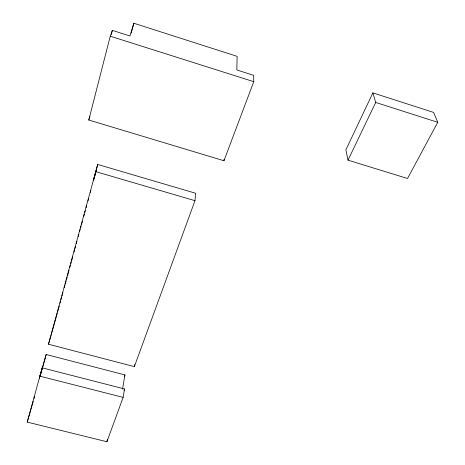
<?xml version="1.0" encoding="UTF-8"?>
<svg xmlns="http://www.w3.org/2000/svg" width="465" height="465" viewBox="0 0 465 465"><rect width="100%" height="100%" fill="white"/><g stroke="black" fill="none" stroke-linecap="round" stroke-linejoin="round"><path stroke-width="0.7" d="M223.95 160.739L253.774 81.677L253.652 75.313L236.836 69.965L237.133 56.341L133.856 23.25L129.921 35.968L112.356 30.388L110.252 36.2L88.78 120.022L223.95 160.739L224.014 159.315M194.975 200.682L195.672 193.271L97.72 164.47L48.494 344.234L134.362 366.623L194.975 200.682L95.616 171.602M134.362 366.623L134.687 364.543M123.126 397.377L124.527 388.955L42.181 367.844L27.237 422.11L106.915 441.75L123.126 397.377L39.787 376.139M122.516 389.164L124.934 374.906L46.175 354.516L39.298 378.4L42.181 367.844M106.915 441.75L107.299 439.617M111.275 34.602L112.356 30.388M131.2 33.05L133.856 23.25M51.045 335.375L57.358 312.91M97.72 164.47L93.25 180.833L95.04 174.741M57.747 311.556L59.282 305.947M60.049 303.145L60.619 301.041M61.002 299.64L61.578 297.542M61.961 296.135L62.92 292.636M64.257 287.73L64.833 285.626M65.216 284.225L66.175 280.721M66.559 279.32L67.134 277.216M67.512 275.815L69.047 270.212M69.814 267.404L70.389 265.306M70.773 263.899L71.343 261.801M71.726 260.4L72.685 256.895M74.028 251.989L74.598 249.885M74.981 248.484L75.557 246.38M76.324 243.579L76.899 241.475M78.236 236.575L78.812 234.47M79.579 231.669L80.154 229.565M80.538 228.164L81.113 226.06M81.497 224.659L82.45 221.154M83.793 216.248L84.368 214.15M84.752 212.743L85.322 210.645M86.089 207.838L86.664 205.739M88.007 200.834L88.583 198.729M90.303 192.423L90.878 190.319M93.558 180.513L95.093 174.904M95.86 172.102L96.429 169.998L95.435 173.387M41.007 373.412L41.583 371.314M41.966 369.913L46.175 354.516M48.494 344.234L50.859 336.055M27.237 422.11L33.236 401.249M34.026 398.488L34.625 396.413M88.78 120.022L89.925 116.686M124.446 376.255L124.934 374.906M124.033 390.315L124.527 388.955M372.889 92.884L345.884 149.823L348.006 160.158L407.538 178.496L437.763 122.312L433.636 112.425L372.889 92.884L375.714 102.451L348.006 160.158M110.252 36.2L253.774 81.677M375.714 102.451L437.763 122.312"/></g></svg>
